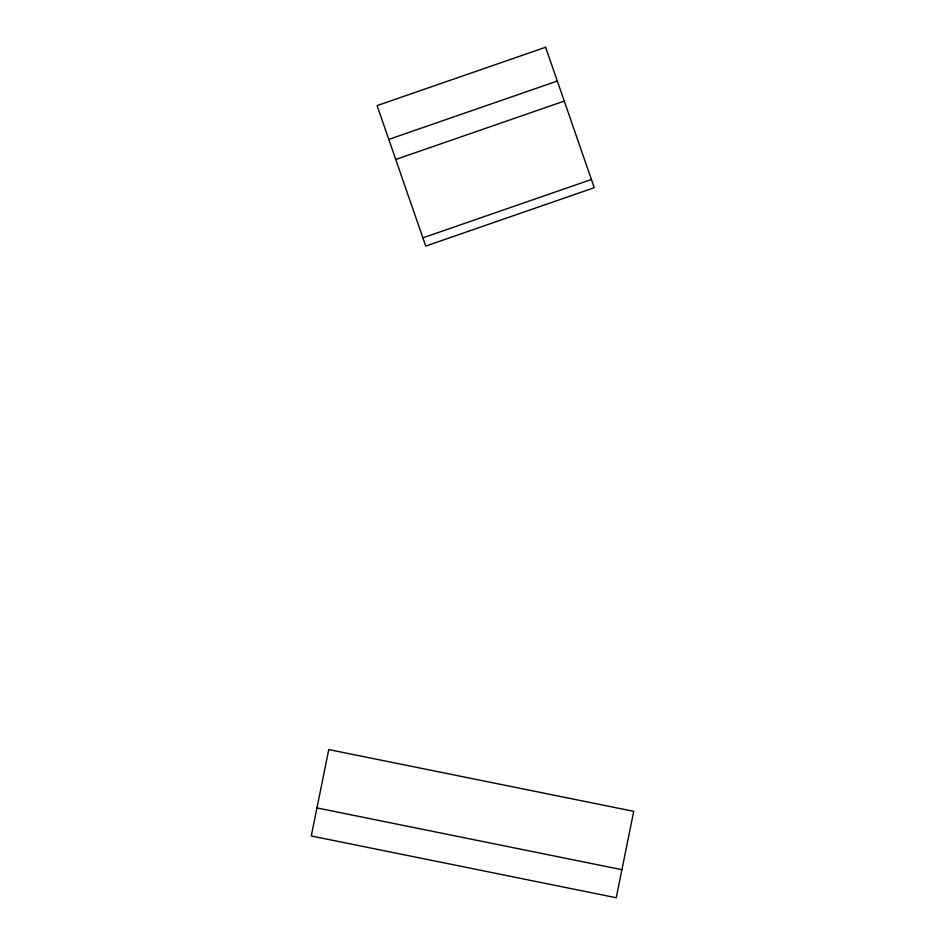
<?xml version="1.0" encoding="UTF-8"?>
<svg xmlns="http://www.w3.org/2000/svg" width="945" height="945" viewBox="0 0 945 945"><rect width="100%" height="100%" fill="white"/><g stroke="black" fill="none" stroke-linecap="round" stroke-linejoin="round"><path stroke-width="1.42" d="M388.797 139.399L557.314 81.046M395.742 159.457L564.26 101.103M422.876 237.845L591.405 179.491M316.953 807.916L621.916 869.695M328.765 749.574L311.271 835.982L616.234 897.75L633.729 811.342L328.765 749.574M545.619 47.25L377.09 105.604L425.722 246.066L594.251 187.712L545.619 47.25"/></g></svg>
